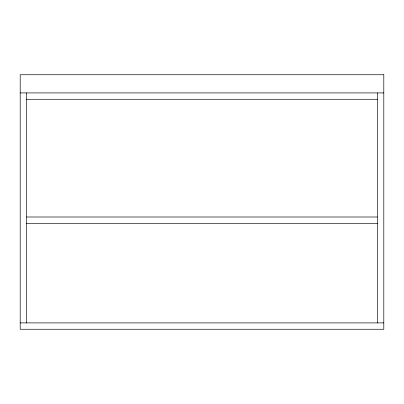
<?xml version="1.0" encoding="UTF-8"?>
<svg xmlns="http://www.w3.org/2000/svg" width="404" height="404" viewBox="0 0 404 404"><rect width="100%" height="100%" fill="white"/><g stroke="black" fill="none" stroke-linecap="round" stroke-linejoin="round"><path stroke-width="0.61" d="M20.2 92.92L383.8 92.92M26.563 99.283L377.437 99.283M26.563 216.999L377.437 216.999M26.563 223.362L377.437 223.362M20.2 322.897L383.8 322.897M377.437 92.92L377.437 322.897M26.563 92.92L26.563 322.897M383.8 74.74L20.2 74.74L20.2 329.26L383.8 329.26L383.8 74.74"/></g></svg>
